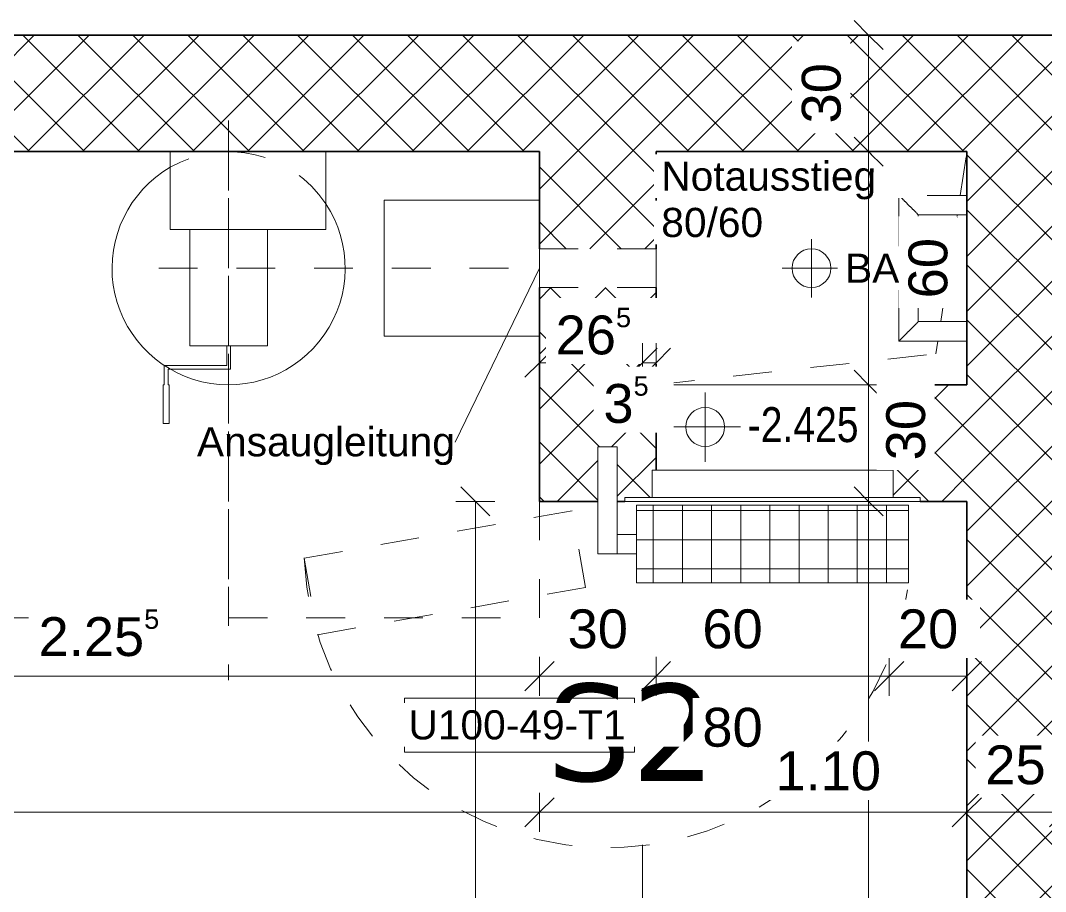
# Model space of a CAD drawing. Header units: metres. Extents: x -85.4 to -16.9, y -4 to 38.1.
# Drawn here: x -28.179 to -25.541, y 27.898 to 30.139 of the extents above; entities that cross this region are included whole.
import ezdxf

# ---------------------------------------------------------------- set-up
doc = ezdxf.new("R2010")
doc.units = ezdxf.units.M
for name, pattern in [('_Rasterlinie_', [0.375, 0.2, -0.05, 0.075, -0.05]), ('_Strichpunkt - Fein_', [0.2, 0.1, -0.05, 0, -0.05]), ('_Verdeckte Linien_', [0.15, 0.1, -0.05]), ('Strichpunkt - Fein', [0.2, 0.1, -0.05, 0, -0.05])]:
    doc.linetypes.add(name, pattern=pattern)
for name, color, linetype, lineweight in [('A-____-____-DIMS', 7, 'Continuous', 5), ('A-____-____-DIMS-50', 7, 'Continuous', 5), ('A-____-NOTE-TEXT', 7, 'Continuous', 9), ('A-DETL-____-THIN', 7, 'Continuous', 9), ('A-DETL-GENF-HDLN', 7, '_Verdeckte Linien_', 9), ('A-DETL-GENF-OTLN', 7, 'Continuous', 9), ('A-DOOR-____-HDLN', 7, '_Verdeckte Linien_', 9), ('A-DOOR-____-IDEN', 7, 'Continuous', 5), ('A-DOOR-____-OTLN', 7, 'Continuous', 9), ('A-DOOR-FRAM-OTLN', 7, 'Continuous', 9), ('A-GENM-____-OTLN', 7, 'Continuous', 9), ('A-WALL-____-MCUT', 7, 'Continuous', 35), ('A-WALL-____-PATT', 7, 'Continuous', 35), ('G-____-____-DIMS', 7, 'Continuous', 5), ('I-WALL-____-OTLN', 7, 'Continuous', 9), ('M-HVAC-DUCT-IDEN', 7, 'Continuous', 5), ('M-HVAC-DUCT-OTLN', 7, 'Continuous', 9), ('Q-SPCQ-____-HDLN', 7, '_Verdeckte Linien_', 9), ('Q-SPCQ-____-OTLN', 7, 'Continuous', 9), ('S-GRID-____-OTLN', 7, 'Continuous', 5), ('Vertikale Erschließung', 7, 'Continuous', 9)]:
    doc.layers.add(name, color=color, linetype=linetype, lineweight=lineweight)
doc.layers.add('S-GRID-____-IDEN', color=7, linetype='Continuous', lineweight=9, true_color=0x5555aa)
doc.styles.add('Arial_1', font='arial.ttf', dxfattribs={"height": 0.075})
doc.styles.add('Arial_2', font='arial.ttf', dxfattribs={"height": 0.1})
doc.styles.add('Arial_5', font='arial.ttf', dxfattribs={"width": 0.8, "height": 0.09})
doc.styles.add('Verdana_B', font='verdana.ttf', dxfattribs={"height": 0.25})
doc.dimstyles.new('Arial_2_00mm_fein', dxfattribs={"dimscale": 0.3048, "dimtxt": 0.102026, "dimasz": 0.246063, "dimexe": 0.164042, "dimexo": 0.0625, "dimgap": 0.123031, "dimtad": 1, "dimdec": 1, "dimlfac": 100, "dimrnd": 0.5, "dimdsep": 46, "dimtxsty": 'Arial_2', "dimblk1": 'OBLIQUE', "dimblk2": 'OBLIQUE', "dimsah": 1, "dimcen": 0.09, "dimazin": 0, "dimtfac": 1, "dimtdec": 4, "dimtix": 1, "dimtmove": 0, "dimatfit": 3, "dimfxl": 0.164042, "dimfxlon": 1, "dimtvp": 1, "dimtfill": 1, "dimtolj": 1, "dimtzin": 0, "dimarcsym": 2})
doc.dimstyles.new('Arial_2_00mm_fein_1', dxfattribs={"dimscale": 0.3048, "dimtxt": 0.102026, "dimasz": 0.246063, "dimexe": 0.164042, "dimexo": 0.0625, "dimgap": 0.123031, "dimtad": 1, "dimdec": 1, "dimlfac": 100, "dimrnd": 0.5, "dimdsep": 46, "dimtxsty": 'Arial_2', "dimblk1": 'OBLIQUE', "dimblk2": 'OBLIQUE', "dimsah": 1, "dimcen": 0.09, "dimazin": 0, "dimtfac": 1, "dimtdec": 4, "dimtix": 1, "dimtmove": 2, "dimatfit": 3, "dimfxl": 0.164042, "dimfxlon": 1, "dimtvp": 1, "dimtfill": 1, "dimtolj": 1, "dimtzin": 0, "dimarcsym": 2})
doc.dimstyles.new('Arial_2_00mm_fein_2', dxfattribs={"dimscale": 0.3048, "dimtxt": 0.102026, "dimasz": 0.246063, "dimexe": 0.164042, "dimexo": 0.0625, "dimgap": 0.123031, "dimtad": 1, "dimrnd": 0.005, "dimzin": 0, "dimdsep": 46, "dimtxsty": 'Arial_2', "dimblk1": 'OBLIQUE', "dimblk2": 'OBLIQUE', "dimsah": 1, "dimcen": 0.09, "dimazin": 0, "dimtfac": 1, "dimtdec": 4, "dimtix": 1, "dimtmove": 0, "dimatfit": 3, "dimfxl": 0.164042, "dimfxlon": 1, "dimtvp": 1, "dimtfill": 1, "dimtolj": 1, "dimtzin": 0, "dimarcsym": 2})
doc.dimstyles.new('SUB_Rohbau_fein', dxfattribs={"dimscale": 0.3048, "dimtxt": 0.102026, "dimasz": 0.246063, "dimexe": 0.164042, "dimexo": 0.0625, "dimgap": 0.123031, "dimtad": 1, "dimrnd": 0.005, "dimzin": 0, "dimdsep": 46, "dimtxsty": 'Arial_2', "dimblk1": 'OBLIQUE', "dimblk2": 'OBLIQUE', "dimsah": 1, "dimcen": 0.09, "dimazin": 0, "dimtfac": 1, "dimtdec": 4, "dimtix": 1, "dimtmove": 0, "dimatfit": 3, "dimfxl": 0.164042, "dimfxlon": 1, "dimtvp": 1, "dimtfill": 1, "dimtolj": 1, "dimtzin": 0, "dimarcsym": 2})
doc.dimstyles.new('SUB_Rohbau_fein_1', dxfattribs={"dimscale": 0.3048, "dimtxt": 0.102026, "dimasz": 0.246063, "dimexe": 0.164042, "dimexo": 0.0625, "dimgap": 0.123031, "dimtad": 1, "dimrnd": 0.005, "dimzin": 0, "dimdsep": 46, "dimtxsty": 'Arial_2', "dimblk1": 'OBLIQUE', "dimblk2": 'OBLIQUE', "dimsah": 1, "dimcen": 0.09, "dimazin": 0, "dimtfac": 1, "dimtdec": 4, "dimtix": 1, "dimtmove": 2, "dimatfit": 3, "dimfxl": 0.164042, "dimfxlon": 1, "dimtvp": 1, "dimtfill": 1, "dimtolj": 1, "dimtzin": 0, "dimarcsym": 2})
doc.dimstyles.new('SUB_Rohbau_fein_2', dxfattribs={"dimscale": 0.3048, "dimtxt": 0.102026, "dimasz": 0.246063, "dimexe": 0.164042, "dimexo": 0.0625, "dimgap": 0.123031, "dimtad": 1, "dimdec": 1, "dimlfac": 100, "dimrnd": 0.5, "dimdsep": 46, "dimtxsty": 'Arial_2', "dimblk1": 'OBLIQUE', "dimblk2": 'OBLIQUE', "dimsah": 1, "dimcen": 0.09, "dimazin": 0, "dimtfac": 1, "dimtdec": 4, "dimtix": 1, "dimtmove": 0, "dimatfit": 3, "dimfxl": 0.164042, "dimfxlon": 1, "dimtvp": 1, "dimtfill": 1, "dimtolj": 1, "dimtzin": 0, "dimarcsym": 2})
doc.dimstyles.new('SUB_Rohbau_fein_3', dxfattribs={"dimscale": 0.3048, "dimtxt": 0.102026, "dimasz": 0.246063, "dimexe": 0.164042, "dimexo": 0.0625, "dimgap": 0.123031, "dimtad": 1, "dimdec": 1, "dimlfac": 100, "dimrnd": 0.5, "dimdsep": 46, "dimtxsty": 'Arial_2', "dimblk1": 'OBLIQUE', "dimblk2": 'OBLIQUE', "dimsah": 1, "dimcen": 0.09, "dimazin": 0, "dimtfac": 1, "dimtdec": 4, "dimtix": 1, "dimtmove": 2, "dimatfit": 3, "dimfxl": 0.164042, "dimfxlon": 1, "dimtvp": 1, "dimtfill": 1, "dimtolj": 1, "dimtzin": 0, "dimarcsym": 2})
pattern_1 = [(45, (-1.5, -0.67223), (-0.07071068, 0.07071068), []), (135, (-1.5, -0.67223), (-0.07071068, -0.07071068), [])]

# ---------------------------------------------------------------- blocks, each defined once
blk = doc.blocks.new('TU DF 1 - Schutzraumtür - ML - 600 x 800 - EI60-40439731--01_UG_OK_FFB_AF_lo')
at = {"layer": 'A-DETL-GENF-HDLN'}
for p, q in [((1.1709, 0.4931), (0.4815, 0.3715)), ((1.2056, 0.2961), (1.1709, 0.4931)), ((0.4815, 0.3715), (0.5162, 0.1745)), ((0.5162, 0.1745), (1.2056, 0.2961))]:
    blk.add_line(p, q, dxfattribs=at)
at = {"layer": 'A-DOOR-____-HDLN'}
blk.add_arc((0.425, 0.2598), 0.7815, 2.6343, 172.6343, dxfattribs=at)
at = {"layer": 'A-DOOR-____-OTLN'}
for p, q in [((0.3998, 0.285), (0.35, 0.285)), ((0.4498, 0.285), (0.3998, 0.285)), ((0.3998, 0.285), (0.3998, 0.01)), ((0.4498, 0.01), (0.4498, 0.285)), ((0.35, 0.235), (0.3998, 0.235)), ((0.3998, 0.01), (0.4498, 0.01))]:
    blk.add_line(p, q, dxfattribs=at)
at = {"layer": 'A-DOOR-FRAM-OTLN'}
for p, q in [((-0.38, 0.14), (-0.38, 0.15)), ((0.38, 0.15), (-0.38, 0.15)), ((-0.38, 0.14), (0.38, 0.14)), ((-0.31, 0.07), (-0.31, 0.14)), ((0.31, 0.14), (0.31, 0.07)), ((0.38, 0.15), (0.38, 0.14)), ((-0.31, 0.07), (0.31, 0.07))]:
    blk.add_line(p, q, dxfattribs=at)
blk = doc.blocks.new('AM_Steigeisen - Typ 1-41820244--01_UG_OK_FFB_AF_lo')
at = {"layer": 'Vertikale Erschließung'}
for p, q in [((-0.0625, 0.3), (-0.0625, 0.125)), ((0.3125, 0.3), (-0.0625, 0.3)), ((0.3125, 0.125), (0.3125, 0.3)), ((-0.0125, 0.125), (-0.0125, 0.25)), ((-0.0125, 0.25), (0.2625, 0.25)), ((0.2625, 0.25), (0.2625, 0.125))]:
    blk.add_line(p, q, dxfattribs=at)
for points in [[(-0.0125, 0.25), (-0.0125, 0.25), (-0.0129, 0.2504), (-0.0143, 0.2518), (-0.0158, 0.2533), (-0.0173, 0.2548), (-0.0187, 0.2562), (-0.0202, 0.2577), (-0.0222, 0.2597), (-0.0245, 0.262), (-0.0264, 0.2639), (-0.0279, 0.2654), (-0.0295, 0.267), (-0.031, 0.2685), (-0.0326, 0.2701), (-0.0342, 0.2717), (-0.0359, 0.2734), (-0.0375, 0.275), (-0.0391, 0.2766), (-0.0408, 0.2783), (-0.0424, 0.2799), (-0.044, 0.2815), (-0.0455, 0.283), (-0.0471, 0.2846), (-0.0486, 0.2861), (-0.05, 0.2875), (-0.0514, 0.2889), (-0.0532, 0.2907), (-0.0548, 0.2923), (-0.0563, 0.2938), (-0.0577, 0.2952), (-0.0592, 0.2967), (-0.0607, 0.2982), (-0.0621, 0.2996), (-0.0625, 0.3), (-0.0625, 0.3)], [(0.2625, 0.25), (0.2625, 0.25), (0.2629, 0.2504), (0.2643, 0.2518), (0.2658, 0.2533), (0.2673, 0.2548), (0.2687, 0.2562), (0.2702, 0.2577), (0.2722, 0.2597), (0.2745, 0.262), (0.2764, 0.2639), (0.2779, 0.2654), (0.2795, 0.267), (0.281, 0.2685), (0.2826, 0.2701), (0.2842, 0.2717), (0.2859, 0.2734), (0.2875, 0.275), (0.2891, 0.2766), (0.2908, 0.2783), (0.2924, 0.2799), (0.294, 0.2815), (0.2955, 0.283), (0.2971, 0.2846), (0.2986, 0.2861), (0.3, 0.2875), (0.3014, 0.2889), (0.3032, 0.2907), (0.3048, 0.2923), (0.3063, 0.2938), (0.3077, 0.2952), (0.3092, 0.2967), (0.3107, 0.2982), (0.3121, 0.2996), (0.3125, 0.3), (0.3125, 0.3)]]:
    blk.add_open_spline(points, degree=3, knots=[0, 0, 0, 0, 0.083333, 0.125, 0.166667, 0.208333, 0.229167, 0.25, 0.291667, 0.333333, 0.354167, 0.375, 0.395833, 0.416667, 0.4375, 0.458333, 0.479167, 0.5, 0.520833, 0.541667, 0.5625, 0.583333, 0.604167, 0.625, 0.645833, 0.666667, 0.6875, 0.708333, 0.75, 0.770833, 0.791667, 0.833333, 0.875, 0.916667, 1, 1, 1, 1], dxfattribs=at)
blk = doc.blocks.new('AM_BD_DD_Symbol - DD-23742245--01_UG_OK_FFB_AF_lo')
at = {"layer": 'A-DETL-GENF-OTLN', "linetype": 'Strichpunkt - Fein'}
for p, q in [((0.7827, 0.4874), (0.8, 0.6)), ((0.7327, 0.1625), (0.775, 0.4375)), ((0.72, 0.08), (0.725, 0.1125)), ((0, 0), (0.72, 0.08))]:
    blk.add_line(p, q, dxfattribs=at)
blk = doc.blocks.new('SO_Belüftung_Schutzraum - Typ 1-42391389--01_UG_OK_FFB_AF_lo')
at = {"layer": 'A-DETL-GENF-HDLN'}
for p, q in [((-0.8, 0.08), (-0.8, -1.36)), ((-0.95, 0), (-1.6, 0)), ((-1.6, 0), (-1.6, -1.2)), ((0, 0), (-0.55, 0)), ((0, -1.2), (0, 0)), ((-0.98, -0.3), (0, -0.3)), ((-1.6, -1.2), (0, -1.2))]:
    blk.add_line(p, q, dxfattribs=at)
blk.add_arc((-0.8, -0.3), 0.3, 33.5573, 120, dxfattribs=at)
at = {"layer": 'A-DETL-GENF-OTLN'}
for p, q in [((-0.55, 0), (-0.95, 0)), ((-0.95, 0), (-0.95, -0.2)), ((-0.55, -0.2), (-0.55, 0)), ((-0.4, -0.125), (-0.4, -0.475)), ((0, -0.125), (-0.4, -0.125)), ((-0.95, -0.2), (-0.55, -0.2)), ((-0.9, -0.2), (-0.9, -0.5)), ((-0.7, -0.5), (-0.7, -0.2)), ((-0.9, -0.5), (-0.7, -0.5)), ((-0.805, -0.5), (-0.805, -0.55)), ((-0.795, -0.5), (-0.795, -0.56)), ((-0.4, -0.475), (0, -0.475)), ((-0.9658, -0.55), (-0.9658, -0.6)), ((-0.805, -0.55), (-0.9658, -0.55)), ((-0.9558, -0.56), (-0.9558, -0.6)), ((-0.795, -0.56), (-0.9558, -0.56)), ((-0.9683, -0.6), (-0.9683, -0.7)), ((-0.9658, -0.6), (-0.9683, -0.6)), ((-0.9558, -0.6), (-0.9533, -0.6)), ((-0.9533, -0.6), (-0.9533, -0.7)), ((-0.9533, -0.7), (-0.9683, -0.7))]:
    blk.add_line(p, q, dxfattribs=at)
blk.add_arc((-0.8, -0.3), 0.3, 120, 33.5573, dxfattribs=at)
at = {"layer": 'Q-SPCQ-____-HDLN'}
blk.add_line((-0.8, 0), (-0.8, -1.2), dxfattribs=at)
blk = doc.blocks.new('DIMBLOCK33--01_UG_OK_FFB_AF_lo')
at = {"layer": 'A-____-____-DIMS-50'}
for p, q in [((-27.0079, 28.9016), (-27.0454, 28.9391)), ((-27.0079, 28.9016), (-27.0579, 28.9016)), ((-27.0079, 23.4566), (-27.0079, 28.9016)), ((-27.0079, 28.9016), (-26.9704, 28.8641)), ((-27.0079, 28.9016), (-26.9579, 28.9016)), ((-27.0079, 23.4566), (-27.0454, 23.4941)), ((-27.0079, 23.4566), (-27.0579, 23.4566)), ((-27.0079, 23.4566), (-26.9704, 23.4191)), ((-27.0079, 23.4566), (-26.9579, 23.4566))]:
    blk.add_line(p, q, dxfattribs=at)
at = {"layer": 'A-____-____-DIMS-50', "color": 0, "insert": (-27.1799, 26.0174), "char_height": 0.1, "width": 0.388091, "attachment_point": 1, "rotation": 90, "line_spacing_factor": 0.941778, "style": 'Arial_2', "bg_fill": 3, "box_fill_scale": 1.25, "bg_fill_color": 256, "bg_fill_true_color": 13158600, "bg_fill_transparency": 0}
blk.add_mtext('5.44\\A2\\H0.5x;\\S5^  ;\\H2x;', dxfattribs=at)
blk = doc.blocks.new('_Oblique')
at = {"color": 0, "linetype": 'ByBlock', "lineweight": -2}
blk.add_line((-0.5, -0.5), (0.5, 0.5), dxfattribs=at)
blk = doc.blocks.new('DIMBLOCK34--01_UG_OK_FFB_AF_lo')
at = {"layer": 'A-____-____-DIMS-50'}
for p, q in [((-25.9959, 30.1016), (-26.0334, 30.1391)), ((-25.9959, 30.1016), (-26.0459, 30.1016)), ((-25.9959, 30.1016), (-25.9959, 29.8016)), ((-25.9959, 30.1016), (-25.9584, 30.0641)), ((-25.9959, 30.1016), (-25.9459, 30.1016)), ((-25.9959, 29.8016), (-26.0334, 29.8391)), ((-25.9959, 29.8016), (-26.0459, 29.8016)), ((-25.9959, 29.8016), (-25.9584, 29.7641)), ((-25.9959, 29.8016), (-25.9459, 29.8016))]:
    blk.add_line(p, q, dxfattribs=at)
at = {"layer": 'A-____-____-DIMS-50', "color": 0, "insert": (-26.1679, 29.874), "char_height": 0.1, "width": 0.186088, "attachment_point": 1, "rotation": 90, "line_spacing_factor": 0.941778, "style": 'Arial_2', "bg_fill": 3, "box_fill_scale": 1.25, "bg_fill_color": 256, "bg_fill_true_color": 13158600, "bg_fill_transparency": 0}
blk.add_mtext('30', dxfattribs=at)
blk = doc.blocks.new('DIMBLOCK35--01_UG_OK_FFB_AF_lo')
at = {"layer": 'A-____-____-DIMS-50'}
for p, q in [((-25.9959, 29.8016), (-26.0334, 29.8391)), ((-25.9959, 29.8016), (-26.0459, 29.8016)), ((-25.9959, 29.8016), (-25.9959, 29.2016)), ((-25.9959, 29.8016), (-25.9584, 29.7641)), ((-25.9959, 29.8016), (-25.9459, 29.8016)), ((-25.9959, 29.2016), (-26.0334, 29.2391)), ((-25.9959, 29.2016), (-26.0459, 29.2016)), ((-25.9959, 29.2016), (-25.9584, 29.1641)), ((-25.9959, 29.2016), (-25.9459, 29.2016))]:
    blk.add_line(p, q, dxfattribs=at)
at = {"layer": 'A-____-____-DIMS-50', "color": 0, "insert": (-25.8933, 29.424), "char_height": 0.1, "width": 0.186088, "attachment_point": 1, "rotation": 90, "line_spacing_factor": 0.941778, "style": 'Arial_2', "bg_fill": 3, "box_fill_scale": 1.25, "bg_fill_color": 256, "bg_fill_true_color": 13158600, "bg_fill_transparency": 0}
blk.add_mtext('60', dxfattribs=at)
blk = doc.blocks.new('DIMBLOCK36--01_UG_OK_FFB_AF_lo')
at = {"layer": 'A-____-____-DIMS-50'}
for p, q in [((-25.9959, 29.2016), (-26.0334, 29.2391)), ((-25.9959, 29.2016), (-26.0459, 29.2016)), ((-25.9959, 29.2016), (-25.9959, 28.9016)), ((-25.9959, 29.2016), (-25.9584, 29.1641)), ((-25.9959, 29.2016), (-25.9459, 29.2016)), ((-25.9959, 28.9016), (-26.0334, 28.9391)), ((-25.9959, 28.9016), (-26.0459, 28.9016)), ((-25.9959, 28.9016), (-25.9584, 28.8641)), ((-25.9959, 28.9016), (-25.9459, 28.9016))]:
    blk.add_line(p, q, dxfattribs=at)
at = {"layer": 'A-____-____-DIMS-50', "color": 0, "insert": (-25.9506, 29.0072), "char_height": 0.1, "width": 0.186088, "attachment_point": 1, "rotation": 90, "line_spacing_factor": 0.941778, "style": 'Arial_2', "bg_fill": 3, "box_fill_scale": 1.25, "bg_fill_color": 256, "bg_fill_true_color": 13158600, "bg_fill_transparency": 0}
blk.add_mtext('30', dxfattribs=at)
blk = doc.blocks.new('DIMBLOCK37--01_UG_OK_FFB_AF_lo')
at = {"layer": 'A-____-____-DIMS-50'}
for p, q in [((-25.9959, 28.9016), (-26.0334, 28.9391)), ((-25.9959, 28.9016), (-26.0459, 28.9016)), ((-25.9959, 28.9016), (-25.9959, 25.1316)), ((-25.9959, 28.9016), (-25.9584, 28.8641)), ((-25.9959, 28.9016), (-25.9459, 28.9016)), ((-25.9959, 25.1316), (-26.0334, 25.1691)), ((-25.9959, 25.1316), (-26.0459, 25.1316)), ((-25.9959, 25.1316), (-25.9584, 25.0941)), ((-25.9959, 25.1316), (-25.9459, 25.1316))]:
    blk.add_line(p, q, dxfattribs=at)
at = {"layer": 'A-____-____-DIMS-50', "color": 0, "insert": (-26.1679, 26.8809), "char_height": 0.1, "width": 0.325653, "attachment_point": 1, "rotation": 90, "line_spacing_factor": 0.941778, "style": 'Arial_2', "bg_fill": 3, "box_fill_scale": 1.25, "bg_fill_color": 256, "bg_fill_true_color": 13158600, "bg_fill_transparency": 0}
blk.add_mtext('3.77', dxfattribs=at)
blk = doc.blocks.new('DIMBLOCK46--01_UG_OK_FFB_AF_lo')
at = {"layer": 'A-____-____-DIMS-50'}
for p, q in [((-32.408, 28.1016), (-32.408, 28.1516)), ((-26.843, 28.1016), (-26.843, 28.1516)), ((-32.408, 28.1016), (-32.3705, 28.1391)), ((-26.843, 28.1016), (-26.8055, 28.1391)), ((-32.408, 28.1016), (-32.4455, 28.0641)), ((-32.408, 28.1016), (-26.843, 28.1016)), ((-32.408, 28.1016), (-32.408, 28.0516)), ((-26.843, 28.1016), (-26.8805, 28.0641)), ((-26.843, 28.1016), (-26.843, 28.0516))]:
    blk.add_line(p, q, dxfattribs=at)
at = {"layer": 'A-____-____-DIMS-50', "color": 0, "insert": (-29.5196, 28.2736), "char_height": 0.1, "width": 0.388091, "attachment_point": 1, "line_spacing_factor": 0.941778, "style": 'Arial_2', "bg_fill": 3, "box_fill_scale": 1.25, "bg_fill_color": 256, "bg_fill_true_color": 13158600, "bg_fill_transparency": 0}
blk.add_mtext('5.56\\A2\\H0.5x;\\S5^  ;\\H2x;', dxfattribs=at)
blk = doc.blocks.new('DIMBLOCK47--01_UG_OK_FFB_AF_lo')
at = {"layer": 'A-____-____-DIMS-50'}
for p, q in [((-26.843, 28.1016), (-26.843, 28.1516)), ((-25.743, 28.1016), (-25.743, 28.1516)), ((-26.843, 28.1016), (-26.8055, 28.1391)), ((-25.743, 28.1016), (-25.7055, 28.1391)), ((-26.843, 28.1016), (-26.8805, 28.0641)), ((-26.843, 28.1016), (-25.743, 28.1016)), ((-26.843, 28.1016), (-26.843, 28.0516)), ((-25.743, 28.1016), (-25.7805, 28.0641)), ((-25.743, 28.1016), (-25.743, 28.0516))]:
    blk.add_line(p, q, dxfattribs=at)
at = {"layer": 'A-____-____-DIMS-50', "color": 0, "insert": (-26.2358, 28.2583), "char_height": 0.1, "width": 0.325653, "attachment_point": 1, "line_spacing_factor": 0.941778, "style": 'Arial_2', "bg_fill": 3, "box_fill_scale": 1.25, "bg_fill_color": 256, "bg_fill_true_color": 13158600, "bg_fill_transparency": 0}
blk.add_mtext('1.10', dxfattribs=at)
blk = doc.blocks.new('DIMBLOCK48--01_UG_OK_FFB_AF_lo')
at = {"layer": 'A-____-____-DIMS-50'}
for p, q in [((-25.743, 28.1016), (-25.743, 28.1516)), ((-25.493, 28.1016), (-25.493, 28.1516)), ((-25.743, 28.1016), (-25.7055, 28.1391)), ((-25.493, 28.1016), (-25.4555, 28.1391)), ((-25.743, 28.1016), (-25.7805, 28.0641)), ((-25.743, 28.1016), (-25.493, 28.1016)), ((-25.743, 28.1016), (-25.743, 28.0516)), ((-25.493, 28.1016), (-25.5305, 28.0641)), ((-25.493, 28.1016), (-25.493, 28.0516))]:
    blk.add_line(p, q, dxfattribs=at)
at = {"layer": 'A-____-____-DIMS-50', "color": 0, "insert": (-25.6956, 28.2736), "char_height": 0.1, "width": 0.186088, "attachment_point": 1, "line_spacing_factor": 0.941778, "style": 'Arial_2', "bg_fill": 3, "box_fill_scale": 1.25, "bg_fill_color": 256, "bg_fill_true_color": 13158600, "bg_fill_transparency": 0}
blk.add_mtext('25', dxfattribs=at)
blk = doc.blocks.new('DIMBLOCK51--01_UG_OK_FFB_AF_lo')
at = {"layer": 'A-____-____-DIMS-50'}
for p, q in [((-26.843, 28.4516), (-26.843, 28.5016)), ((-26.543, 28.4516), (-26.543, 28.5016)), ((-26.843, 28.4516), (-26.8055, 28.4891)), ((-26.543, 28.4516), (-26.5055, 28.4891)), ((-26.843, 28.4516), (-26.8805, 28.4141)), ((-26.843, 28.4516), (-26.543, 28.4516)), ((-26.843, 28.4516), (-26.843, 28.4016)), ((-26.543, 28.4516), (-26.5805, 28.4141)), ((-26.543, 28.4516), (-26.543, 28.4016))]:
    blk.add_line(p, q, dxfattribs=at)
at = {"layer": 'A-____-____-DIMS-50', "color": 0, "insert": (-26.7706, 28.6236), "char_height": 0.1, "width": 0.186088, "attachment_point": 1, "line_spacing_factor": 0.941778, "style": 'Arial_2', "bg_fill": 3, "box_fill_scale": 1.25, "bg_fill_color": 256, "bg_fill_true_color": 13158600, "bg_fill_transparency": 0}
blk.add_mtext('30', dxfattribs=at)
blk = doc.blocks.new('DIMBLOCK52--01_UG_OK_FFB_AF_lo')
at = {"layer": 'A-____-____-DIMS-50'}
for p, q in [((-26.543, 28.4516), (-26.543, 28.5016)), ((-25.943, 28.4516), (-25.943, 28.5016)), ((-26.543, 28.4516), (-26.5055, 28.4891)), ((-25.943, 28.4516), (-25.9055, 28.4891)), ((-26.543, 28.4516), (-26.5805, 28.4141)), ((-26.543, 28.4516), (-25.943, 28.4516)), ((-26.543, 28.4516), (-26.543, 28.4016)), ((-25.943, 28.4516), (-25.9805, 28.4141)), ((-25.943, 28.4516), (-25.943, 28.4016))]:
    blk.add_line(p, q, dxfattribs=at)
at = {"layer": 'A-____-____-DIMS-50', "color": 0, "char_height": 0.1, "width": 0.186088, "attachment_point": 1, "line_spacing_factor": 0.941778, "style": 'Arial_2', "bg_fill": 3, "box_fill_scale": 1.25, "bg_fill_color": 256, "bg_fill_true_color": 13158600, "bg_fill_transparency": 0}
for s, insert in [('60', (-26.4238, 28.6236)), ('80', (-26.4238, 28.3703))]:
    blk.add_mtext(s, dxfattribs=dict(at, insert=insert))
blk = doc.blocks.new('DIMBLOCK53--01_UG_OK_FFB_AF_lo')
at = {"layer": 'A-____-____-DIMS-50'}
for p, q in [((-25.943, 28.4516), (-25.943, 28.5016)), ((-25.743, 28.4516), (-25.743, 28.5016)), ((-25.943, 28.4516), (-25.9055, 28.4891)), ((-25.743, 28.4516), (-25.7055, 28.4891)), ((-25.943, 28.4516), (-25.9805, 28.4141)), ((-25.943, 28.4516), (-25.743, 28.4516)), ((-25.943, 28.4516), (-25.943, 28.4016)), ((-25.743, 28.4516), (-25.7805, 28.4141)), ((-25.743, 28.4516), (-25.743, 28.4016))]:
    blk.add_line(p, q, dxfattribs=at)
at = {"layer": 'A-____-____-DIMS-50', "color": 0, "insert": (-25.9206, 28.6236), "char_height": 0.1, "width": 0.186088, "attachment_point": 1, "line_spacing_factor": 0.941778, "style": 'Arial_2', "bg_fill": 3, "box_fill_scale": 1.25, "bg_fill_color": 256, "bg_fill_true_color": 13158600, "bg_fill_transparency": 0}
blk.add_mtext('20', dxfattribs=at)
blk = doc.blocks.new('Höhenkoten - Kreuz leer-8422377--01_UG_OK_FFB_AF_lo')
at = {"layer": 'G-____-____-DIMS'}
for p, q in [((0, 0.0024), (0, 0.003182)), ((0, 0.0029), (0, -0.0001)), ((0, 0.0024), (0, 0.0014)), ((0, 0.0014), (0, 0.0024)), ((-0.001, 0.0014), (-0.0018, 0.0014)), ((-0.0015, 0.0014), (0.0015, 0.0014)), ((0, 0.0014), (-0.001, 0.0014)), ((-0.001, 0.0014), (0, 0.0014)), ((0, 0.0004), (0, 0.0014)), ((0, 0.0014), (0.001, 0.0014)), ((0.001, 0.0014), (0, 0.0014)), ((0, 0.0014), (0, 0.0004)), ((0.001, 0.0014), (0.001826, 0.0014)), ((0, 0.0004), (0, -0.000388))]:
    blk.add_line(p, q, dxfattribs=at)
for start, end in [(360, 180), (90, 180), (360, 90), (180, 270), (180, 360), (270, 360)]:
    blk.add_arc((0, 0.0014), 0.001, start, end, dxfattribs=at)
blk = doc.blocks.new('DIMBLOCK461--01_UG_OK_FFB_AF_lo')
at = {"layer": 'A-____-____-DIMS-50'}
for p, q in [((-29.098, 28.4516), (-29.098, 28.5016)), ((-26.843, 28.4516), (-26.843, 28.5016)), ((-29.098, 28.4516), (-29.0605, 28.4891)), ((-26.843, 28.4516), (-26.8055, 28.4891)), ((-29.098, 28.4516), (-29.1355, 28.4141)), ((-29.098, 28.4516), (-26.843, 28.4516)), ((-29.098, 28.4516), (-29.098, 28.4016)), ((-26.843, 28.4516), (-26.8805, 28.4141)), ((-26.843, 28.4516), (-26.843, 28.4016))]:
    blk.add_line(p, q, dxfattribs=at)
at = {"layer": 'A-____-____-DIMS-50', "color": 0, "insert": (-28.1322, 28.6236), "char_height": 0.1, "width": 0.388091, "attachment_point": 1, "line_spacing_factor": 0.941778, "style": 'Arial_2', "bg_fill": 3, "box_fill_scale": 1.25, "bg_fill_color": 256, "bg_fill_true_color": 13158600, "bg_fill_transparency": 0}
blk.add_mtext('2.25\\A2\\H0.5x;\\S5^  ;\\H2x;', dxfattribs=at)
blk = doc.blocks.new('DIMBLOCK551--01_UG_OK_FFB_AF_lo')
at = {"layer": 'A-____-____-DIMS-50'}
for p, q in [((-26.843, 29.2583), (-26.843, 29.3083)), ((-26.578, 29.2583), (-26.578, 29.3083)), ((-26.843, 29.2583), (-26.8055, 29.2958)), ((-26.578, 29.2583), (-26.5405, 29.2958)), ((-26.843, 29.2583), (-26.8805, 29.2208)), ((-26.843, 29.2583), (-26.578, 29.2583)), ((-26.843, 29.2583), (-26.843, 29.2083)), ((-26.578, 29.2583), (-26.6155, 29.2208)), ((-26.578, 29.2583), (-26.578, 29.2083))]:
    blk.add_line(p, q, dxfattribs=at)
at = {"layer": 'A-____-____-DIMS-50', "color": 0, "insert": (-26.8014, 29.3998), "char_height": 0.1, "width": 0.248525, "attachment_point": 1, "line_spacing_factor": 0.941778, "style": 'Arial_2', "bg_fill": 3, "box_fill_scale": 1.25, "bg_fill_color": 256, "bg_fill_true_color": 13158600, "bg_fill_transparency": 0}
blk.add_mtext('26\\A2\\H0.5x;\\S5^  ;\\H2x;', dxfattribs=at)
blk = doc.blocks.new('DIMBLOCK552--01_UG_OK_FFB_AF_lo')
at = {"layer": 'A-____-____-DIMS-50'}
for p, q in [((-26.578, 29.2583), (-26.578, 29.3083)), ((-26.543, 29.2583), (-26.543, 29.3083)), ((-26.578, 29.2583), (-26.5405, 29.2958)), ((-26.543, 29.2583), (-26.5055, 29.2958)), ((-26.578, 29.2583), (-26.6155, 29.2208)), ((-26.543, 29.2583), (-26.5805, 29.2208)), ((-26.578, 29.2583), (-26.543, 29.2583)), ((-26.578, 29.2583), (-26.578, 29.2083)), ((-26.543, 29.2583), (-26.543, 29.2083))]:
    blk.add_line(p, q, dxfattribs=at)
at = {"layer": 'A-____-____-DIMS-50', "color": 0, "insert": (-26.6785, 29.2236), "char_height": 0.1, "width": 0.155481, "attachment_point": 1, "line_spacing_factor": 0.941778, "style": 'Arial_2', "bg_fill": 3, "box_fill_scale": 1.25, "bg_fill_color": 256, "bg_fill_true_color": 13158600, "bg_fill_transparency": 0}
blk.add_mtext('3\\A2\\H0.5x;\\S5^  ;\\H2x;', dxfattribs=at)

msp = doc.modelspace()

# ---------------------------------------------------------------- hatches: boundary and pattern name
at = {"layer": 'A-DETL-GENF-OTLN'}
h = msp.add_hatch(dxfattribs=at)
h.set_pattern_fill('FP_2', color=256, style=0, pattern_type=2)
h.set_pattern_definition([(0, (-1.5, -0.67223), (0, 0.075), []), (90, (-1.5, -0.67223), (-0.075, 5e-18), [])])
h.paths.add_polyline_path([(-25.9574, 28.6916), (-25.893, 28.6916), (-25.893, 28.8916), (-26.593, 28.8916), (-26.593, 28.6916)])
h.paths.add_polyline_path([(-25.343, 28.6916), (-24.643, 28.6916), (-24.643, 28.8916), (-25.343, 28.8916)])
at = {"layer": 'A-WALL-____-PATT', "lineweight": 9}
h = msp.add_hatch(dxfattribs=at)
h.set_pattern_fill('FP_1', color=256, style=0, pattern_type=2)
h.set_pattern_definition(pattern_1)
h.paths.add_polyline_path([(-26.843, 29.8016), (-19.538, 29.8016), (-19.538, 30.1016), (-62.1928, 30.1016), (-62.1928, 29.8016), (-26.9972, 29.8016)])
h.paths.add_polyline_path([(-69.1099, 29.8016), (-64.3928, 29.8016), (-64.3928, 30.1016), (-70.0159, 30.1016), (-70.0159, 29.8016), (-69.6298, 29.8016)])
h.paths.add_polyline_path([(-18.6786, 29.8016), (-18.6786, 30.1016), (-19.438, 30.1016), (-19.438, 29.8016)])
h = msp.add_hatch(dxfattribs=at)
h.set_pattern_fill('FP_1', color=256, style=0, pattern_type=2)
h.set_pattern_definition(pattern_1)
h.paths.add_polyline_path([(-26.843, 29.2016), (-26.543, 29.2016), (-26.543, 29.4516), (-26.843, 29.4516)])
h.paths.add_polyline_path([(-26.843, 29.5516), (-26.543, 29.5516), (-26.543, 29.8016), (-26.843, 29.8016), (-26.843, 29.5566)])
h = msp.add_hatch(dxfattribs=at)
h.set_pattern_fill('FP_1', color=256, style=0, pattern_type=2)
h.set_pattern_definition(pattern_1)
h.paths.add_polyline_path([(-25.743, 21.7116), (-25.493, 21.7116), (-25.493, 24.2316), (-25.743, 24.2316), (-25.743, 22.0116)])
h.paths.add_polyline_path([(-25.493, 25.1316), (-25.493, 29.8016), (-25.743, 29.8016), (-25.743, 25.1316)])
h = msp.add_hatch(dxfattribs=at)
h.set_pattern_fill('FP_1', color=256, style=0, pattern_type=2)
h.set_pattern_definition(pattern_1)
h.paths.add_polyline_path([(-26.843, 28.9016), (-26.6928, 28.9016), (-26.6928, 29.0416), (-26.6428, 29.0416), (-26.6428, 28.9016), (-26.623, 28.9016), (-26.623, 28.9116), (-26.553, 28.9116), (-26.553, 28.9816), (-26.543, 28.9816), (-26.543, 29.2016), (-26.843, 29.2016), (-26.843, 28.9113)])
h.paths.add_polyline_path([(-25.863, 28.9016), (-25.743, 28.9016), (-25.743, 29.2016), (-25.943, 29.2016), (-25.943, 28.9816), (-25.933, 28.9816), (-25.933, 28.9116), (-25.863, 28.9113)])

# ---------------------------------------------------------------- linework, layer by layer
at = {"layer": 'A-____-NOTE-TEXT', "lineweight": 5}
for p, q in [((-26.143, 29.5766), (-26.143, 29.4266)), ((-26.218, 29.5016), (-26.068, 29.5016))]:
    msp.add_line(p, q, dxfattribs=at)
msp.add_circle((-26.143, 29.5016), 0.05, dxfattribs=at)
at = {"layer": 'A-DETL-____-THIN'}
for p, q in [((-25.893, 28.8916), (-26.593, 28.8916)), ((-26.593, 28.8916), (-26.593, 28.6916)), ((-25.893, 28.6916), (-25.893, 28.8916)), ((-26.593, 28.6916), (-25.893, 28.6916))]:
    msp.add_line(p, q, dxfattribs=at)
at = {"layer": 'A-DOOR-____-IDEN', "flags": 128}
msp.add_lwpolyline([(-27.1902, 28.3949), (-26.5982, 28.3949), (-26.5982, 28.2559), (-27.1902, 28.2559)], close=True, dxfattribs=at)
at = {"layer": 'A-WALL-____-MCUT'}
for p, q in [((-69.4159, 30.1016), (-19.538, 30.1016)), ((-26.843, 29.8016), (-32.408, 29.8016)), ((-26.843, 29.8016), (-26.843, 29.5516)), ((-26.543, 29.5516), (-26.543, 29.8016)), ((-25.743, 29.8016), (-26.543, 29.8016)), ((-25.743, 29.8016), (-25.743, 29.2016)), ((-26.843, 29.4516), (-26.843, 28.9016)), ((-26.543, 28.9816), (-26.543, 29.4516)), ((-25.743, 29.2016), (-25.943, 29.2016)), ((-25.943, 29.2016), (-25.943, 28.9816)), ((-26.843, 28.9016), (-26.6928, 28.9016)), ((-26.6428, 28.9016), (-26.623, 28.9016)), ((-25.863, 28.9016), (-25.743, 28.9016)), ((-25.743, 28.9016), (-25.743, 25.3166))]:
    msp.add_line(p, q, dxfattribs=at)
at = {"layer": 'I-WALL-____-OTLN'}
msp.add_line((-26.543, 29.2016), (-25.943, 29.2016), dxfattribs=at)
at = {"layer": 'M-HVAC-DUCT-IDEN'}
msp.add_line((-26.843, 29.5016), (-27.0596, 29.0539), dxfattribs=at)
at = {"layer": 'M-HVAC-DUCT-OTLN', "linetype": '_Strichpunkt - Fein_'}
for p, q in [((-26.543, 29.5516), (-26.843, 29.5516)), ((-26.843, 29.5516), (-26.843, 29.4516)), ((-26.543, 29.4516), (-26.543, 29.5516)), ((-26.843, 29.4516), (-26.543, 29.4516))]:
    msp.add_line(p, q, dxfattribs=at)
at = {"layer": 'S-GRID-____-OTLN', "color": 8, "linetype": '_Rasterlinie_', "true_color": 0x808080}
msp.add_line((-26.578, 28.0176), (-26.578, 15.5711), dxfattribs=at)

# ---------------------------------------------------------------- block references
at = {"layer": 'A-DOOR-____-OTLN', "rotation": 180}
msp.add_blockref('TU DF 1 - Schutzraumtür - ML - 600 x 800 - EI60-40439731--01_UG_OK_FFB_AF_lo', (-26.243, 29.0516), dxfattribs=at)
at = {"layer": 'A-GENM-____-OTLN'}
msp.add_blockref('AM_BD_DD_Symbol - DD-23742245--01_UG_OK_FFB_AF_lo', (-26.543, 29.2016), dxfattribs=at)
at = {"layer": 'G-____-____-DIMS', "xscale": 49.99999999999998, "yscale": 49.99999999999998, "zscale": 49.99999999999998}
msp.add_blockref('Höhenkoten - Kreuz leer-8422377--01_UG_OK_FFB_AF_lo', (-26.4165, 29.023), dxfattribs=at)
at = {"layer": 'Q-SPCQ-____-OTLN'}
msp.add_blockref('SO_Belüftung_Schutzraum - Typ 1-42391389--01_UG_OK_FFB_AF_lo', (-26.843, 29.8016), dxfattribs=at)
at = {"layer": 'Vertikale Erschließung', "rotation": 89.99999999999879}
msp.add_blockref('AM_Steigeisen - Typ 1-41820244--01_UG_OK_FFB_AF_lo', (-25.618, 29.3766), dxfattribs=at)

# ---------------------------------------------------------------- texts
at = {"layer": 'M-HVAC-DUCT-IDEN', "insert": (-27.7246, 29.0925), "char_height": 0.075, "width": 0.801687, "attachment_point": 1, "style": 'Arial_1'}
msp.add_mtext('Ansaugleitung', dxfattribs=at)
at = {"layer": 'S-GRID-____-IDEN', "color": 8, "lineweight": 5, "true_color": 0x808080, "insert": (-26.8245, 28.4322), "char_height": 0.25, "width": 0.593249, "attachment_point": 1, "style": 'Verdana_B'}
msp.add_mtext('S2', dxfattribs=at)

# ---------------------------------------------------------------- next in the draw order: texts
at = {"layer": 'A-____-NOTE-TEXT', "lineweight": 5, "char_height": 0.075, "attachment_point": 1, "style": 'Arial_1', "bg_fill": 3, "box_fill_scale": 1.25, "bg_fill_color": 256, "bg_fill_true_color": 13158600, "bg_fill_transparency": 0}
for s, insert, width in [('Notausstieg', (-26.5295, 29.776), 0.665401), ('BA', (-26.0566, 29.5391), 0.168354)]:
    msp.add_mtext(s, dxfattribs=dict(at, insert=insert, width=width))
at = {"layer": 'A-DOOR-____-IDEN', "insert": (-27.1802, 28.364), "char_height": 0.075, "width": 0.689451, "attachment_point": 1, "style": 'Arial_1', "bg_fill": 3, "box_fill_scale": 1.25, "bg_fill_color": 256, "bg_fill_true_color": 13158600, "bg_fill_transparency": 0}
msp.add_mtext('U100-49-T1', dxfattribs=at)

# ---------------------------------------------------------------- next in the draw order: dimensions: what is measured, and where the dimension line sits
at = {"layer": 'A-____-____-DIMS'}
dim = msp.add_linear_dim(base=(-26.578, 29.2583), p1=(-26.843, 29.3083), p2=(-26.578, 29.2083), text='\\A1;26\\Q;{\\A1;{\\H0.5x;\\S5^ ;}}', dimstyle='SUB_Rohbau_fein_3', override={"dimpost": '<>', "dimfxl": 0.28324}, dxfattribs=at)
dim.commit()
dim.dimension.update_dxf_attribs({"geometry": 'DIMBLOCK551--01_UG_OK_FFB_AF_lo', "text_midpoint": (-26.6771, 29.3331), "dimtype": 160})
dim = msp.add_linear_dim(base=(-26.543, 28.4516), p1=(-26.843, 28.5016), p2=(-26.543, 28.5016), dimstyle='Arial_2_00mm_fein', override={"dimpost": '<>', "dimfxl": 0.3}, dxfattribs=at)
dim.commit()
dim.dimension.update_dxf_attribs({"geometry": 'DIMBLOCK51--01_UG_OK_FFB_AF_lo', "text_midpoint": (-26.693, 28.5401)})

# ---------------------------------------------------------------- next in the draw order: texts
at = {"layer": 'A-____-NOTE-TEXT', "lineweight": 5, "insert": (-26.5295, 29.6569), "char_height": 0.075, "width": 0.324683, "attachment_point": 1, "style": 'Arial_1', "bg_fill": 3, "box_fill_scale": 1.25, "bg_fill_color": 256, "bg_fill_true_color": 13158600, "bg_fill_transparency": 0}
msp.add_mtext('80/60', dxfattribs=at)

# ---------------------------------------------------------------- next in the draw order: dimensions: what is measured, and where the dimension line sits
at = {"layer": 'A-____-____-DIMS'}
dim = msp.add_linear_dim(base=(-25.9959, 29.8016), p1=(-25.9459, 30.1016), p2=(-25.9459, 29.8016), angle=90, dimstyle='Arial_2_00mm_fein', override={"dimpost": '<>', "dimfxl": 0.3}, dxfattribs=at)
dim.commit()
dim.dimension.update_dxf_attribs({"geometry": 'DIMBLOCK34--01_UG_OK_FFB_AF_lo', "text_midpoint": (-26.0845, 29.9516)})
dim = msp.add_linear_dim(base=(-26.543, 29.2583), p1=(-26.578, 29.2083), p2=(-26.543, 29.3083), text='\\A1;3\\Q;{\\A1;{\\H0.5x;\\S5^ ;}}', dimstyle='SUB_Rohbau_fein_3', override={"dimpost": '<>', "dimfxl": 0.105948}, dxfattribs=at)
dim.commit()
dim.dimension.update_dxf_attribs({"geometry": 'DIMBLOCK552--01_UG_OK_FFB_AF_lo', "text_midpoint": (-26.6008, 29.1569), "dimtype": 160})
dim = msp.add_linear_dim(base=(-27.0079, 28.9016), p1=(-26.9579, 23.4566), p2=(-26.9579, 28.9016), angle=90, text='\\A1;5.44\\Q;{\\A1;{\\H0.5x;\\S5^ ;}}', dimstyle='SUB_Rohbau_fein', override={"dimpost": '<>', "dimfxl": 5.444996}, dxfattribs=at)
dim.commit()
dim.dimension.update_dxf_attribs({"geometry": 'DIMBLOCK33--01_UG_OK_FFB_AF_lo', "text_midpoint": (-27.0963, 26.1791)})

# ---------------------------------------------------------------- next in the draw order: dimensions: what is measured, and where the dimension line sits
dim = msp.add_linear_dim(base=(-25.9959, 29.2016), p1=(-25.9459, 29.8016), p2=(-25.9459, 29.2016), angle=90, dimstyle='Arial_2_00mm_fein_1', override={"dimpost": '<>', "dimfxl": 0.6}, dxfattribs=at)
dim.commit()
dim.dimension.update_dxf_attribs({"geometry": 'DIMBLOCK35--01_UG_OK_FFB_AF_lo', "text_midpoint": (-25.8266, 29.5171), "dimtype": 160, "text_rotation": 90})
dim = msp.add_linear_dim(base=(-26.843, 28.4516), p1=(-29.098, 28.5016), p2=(-26.843, 28.5016), text='\\A1;2.25\\Q;{\\A1;{\\H0.5x;\\S5^ ;}}', dimstyle='SUB_Rohbau_fein', override={"dimpost": '<>', "dimfxl": 2.255}, dxfattribs=at)
dim.commit()
dim.dimension.update_dxf_attribs({"geometry": 'DIMBLOCK461--01_UG_OK_FFB_AF_lo', "text_midpoint": (-27.9705, 28.5401)})
dim = msp.add_linear_dim(base=(-26.843, 28.1016), p1=(-32.408, 28.1516), p2=(-26.843, 28.1516), text='\\A1;5.56\\Q;{\\A1;{\\H0.5x;\\S5^ ;}}', dimstyle='SUB_Rohbau_fein_1', override={"dimpost": '<>', "dimfxl": 5.565}, dxfattribs=at)
dim.commit()
dim.dimension.update_dxf_attribs({"geometry": 'DIMBLOCK46--01_UG_OK_FFB_AF_lo', "text_midpoint": (-29.3256, 28.2069), "dimtype": 160})

# ---------------------------------------------------------------- next in the draw order: dimensions: what is measured, and where the dimension line sits
dim = msp.add_linear_dim(base=(-25.9959, 28.9016), p1=(-25.9459, 29.2016), p2=(-25.9459, 28.9016), angle=90, dimstyle='Arial_2_00mm_fein_1', override={"dimpost": '<>', "dimfxl": 0.3}, dxfattribs=at)
dim.commit()
dim.dimension.update_dxf_attribs({"geometry": 'DIMBLOCK36--01_UG_OK_FFB_AF_lo', "text_midpoint": (-25.8839, 29.1003), "dimtype": 160, "text_rotation": 90})

# ---------------------------------------------------------------- next in the draw order: texts
at = {"layer": 'G-____-____-DIMS', "insert": (-26.307, 29.1441), "char_height": 0.09, "width": 0.337157, "attachment_point": 1, "line_spacing_factor": 0.941778, "style": 'Arial_5'}
msp.add_mtext('-2.425', dxfattribs=at)

# ---------------------------------------------------------------- next in the draw order: dimensions: what is measured, and where the dimension line sits
at = {"layer": 'A-____-____-DIMS'}
dim = msp.add_linear_dim(base=(-25.9959, 25.1316), p1=(-25.9459, 28.9016), p2=(-25.9459, 25.1316), angle=90, dimstyle='Arial_2_00mm_fein_2', override={"dimpost": '<>', "dimfxl": 3.769996}, dxfattribs=at)
dim.commit()
dim.dimension.update_dxf_attribs({"geometry": 'DIMBLOCK37--01_UG_OK_FFB_AF_lo', "text_midpoint": (-26.0845, 27.0166)})

# ---------------------------------------------------------------- next in the draw order: dimensions: what is measured, and where the dimension line sits
dim = msp.add_linear_dim(base=(-25.743, 28.1016), p1=(-26.843, 28.1516), p2=(-25.743, 28.1516), dimstyle='SUB_Rohbau_fein_1', override={"dimpost": '<>', "dimfxl": 1.1}, dxfattribs=at)
dim.commit()
dim.dimension.update_dxf_attribs({"geometry": 'DIMBLOCK47--01_UG_OK_FFB_AF_lo', "text_midpoint": (-26.073, 28.1916), "dimtype": 160})

# ---------------------------------------------------------------- next in the draw order: dimensions: what is measured, and where the dimension line sits
dim = msp.add_linear_dim(base=(-25.943, 28.4516), p1=(-26.543, 28.5016), p2=(-25.943, 28.5016), text='<>\\X80', dimstyle='Arial_2_00mm_fein_1', override={"dimpost": '<>', "dimfxl": 0.6}, dxfattribs=at)
dim.commit()
dim.dimension.update_dxf_attribs({"geometry": 'DIMBLOCK52--01_UG_OK_FFB_AF_lo', "text_midpoint": (-26.4238, 28.4903), "dimtype": 160})
dim = msp.add_linear_dim(base=(-25.493, 28.1016), p1=(-25.743, 28.1516), p2=(-25.493, 28.1516), dimstyle='SUB_Rohbau_fein_2', override={"dimpost": '<>', "dimfxl": 0.25}, dxfattribs=at)
dim.commit()
dim.dimension.update_dxf_attribs({"geometry": 'DIMBLOCK48--01_UG_OK_FFB_AF_lo', "text_midpoint": (-25.618, 28.1901)})

# ---------------------------------------------------------------- next in the draw order: dimensions: what is measured, and where the dimension line sits
dim = msp.add_linear_dim(base=(-25.743, 28.4516), p1=(-25.943, 28.5016), p2=(-25.743, 28.5016), dimstyle='Arial_2_00mm_fein', override={"dimpost": '<>', "dimfxl": 0.2}, dxfattribs=at)
dim.commit()
dim.dimension.update_dxf_attribs({"geometry": 'DIMBLOCK53--01_UG_OK_FFB_AF_lo', "text_midpoint": (-25.843, 28.5401)})

doc.saveas('drawing.dxf')
